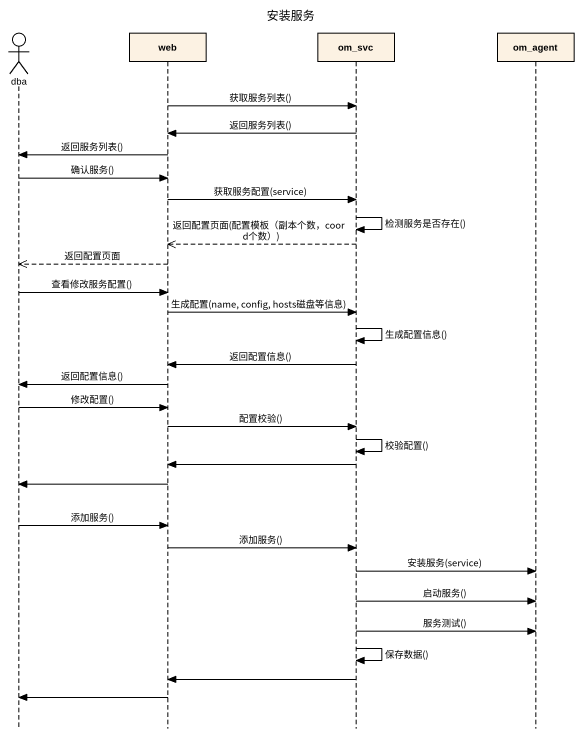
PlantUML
@startuml
title 安装服务
hide footbox
actor dba
participant web
participant om_svc
participant om_agent

web -> om_svc : 获取服务列表()
om_svc -> web : 返回服务列表()
web -> dba : 返回服务列表()
dba -> web : 确认服务()
web -> om_svc : 获取服务配置(service)
om_svc -> om_svc : 检测服务是否存在()
om_svc -->> web : 返回配置页面(配置模板（副本个数，coord个数）)
web -->> dba : 返回配置页面
dba -> web : 查看修改服务配置()
web -> om_svc : 生成配置(name, config, hosts磁盘等信息)
om_svc -> om_svc : 生成配置信息()
om_svc -> web : 返回配置信息()
web -> dba : 返回配置信息()
dba -> web : 修改配置()
web -> om_svc : 配置校验()
om_svc -> om_svc : 校验配置()
om_svc -> web
web -> dba
dba -> web : 添加服务()
web -> om_svc : 添加服务()
om_svc -> om_agent : 安装服务(service)
om_svc -> om_agent : 启动服务()
om_svc -> om_agent : 服务测试()
om_svc -> om_svc : 保存数据()
om_svc -> web
web -> dba
@enduml
